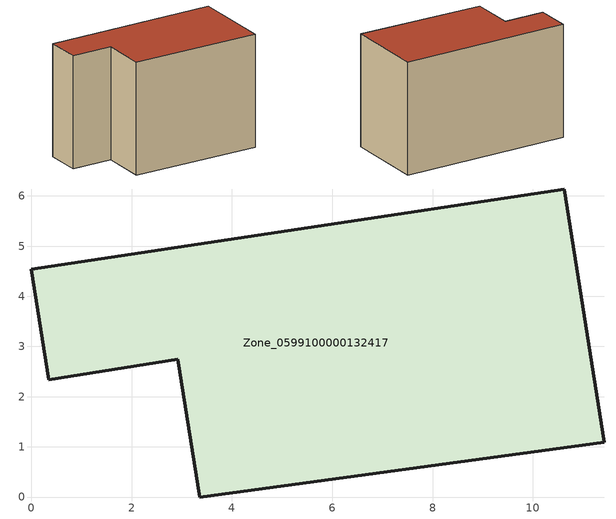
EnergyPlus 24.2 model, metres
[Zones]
Zone_0599100000132417
 floor ground (C_G): 2.92,2.75 0.35,2.34 0,4.54 10.63,6.14 11.42,1.09 3.36,0 z0
 wall outside (C_F): 10.63,6.14 0,4.54 0.35,2.34 2.92,2.75 3.36,0 11.42,1.09 10.63,6.14 z0:7.17
 roof outside (C_R): 3.36,0 11.42,1.09 10.63,6.14 0,4.54 0.35,2.34 2.92,2.75 z7.17
[BUILDING]
Pand.0599100000132417: North Axis=0; Terrain=City; Loads Convergence Tolerance Value=0.04; Temperature Convergence Tolerance Value=0.4; Solar Distribution=FullExterior; Maximum Number of Warmup Days=25; Minimum Number of Warmup Days=1
[Site:Location]
Rotterdam.The.Hague.AP_ZH_NLD Design_Conditions: Latitude=51.96; Longitude=4.45; Time Zone=1; Elevation=-4.5
[SITE:GROUNDTEMPERATURE:BUILDINGSURFACE]
18, 18, 18, 18, 18, 18, 18, 18, 18, 18, 18, 18
[MATERIAL] Thermal Absorptance=0.9; Solar Absorptance=0.7; Visible Absorptance=0.7
Name | Roughness | Thickness | Conductivity | Density | Specific Heat
G.TI.1946 | MediumSmooth | 0.15 | 1 | 540 | 1210
F.TI.1946 | Rough | 0.3 | 0.857143 | 1920 | 840
R.TI.1946 | MediumRough | 0.2 | 0.1 | 1500 | 1000
[CONSTRUCTION]
C_G: G.TI.1946
C_F: F.TI.1946
C_R: R.TI.1946
[ZONE]
Zone_0599100000132417: Type=1; Multiplier=1; Ceiling Height=Autocalculate; Volume=Autocalculate; Floor Area=autocalculate; Part of Total Floor Area=Yes
[ZONEINFILTRATION:DESIGNFLOWRATE]
Infil_Zone_0599100000132417: Zone or ZoneList or Space or SpaceList=Zone_0599100000132417; Schedule=AlwaysOn; Design Flow Rate Calculation Method=Flow/Area; Flow Rate per Floor Area=0.003; Constant Term Coefficient=1; Temperature Term Coefficient=0; Velocity Term Coefficient=0; Velocity Squared Term Coefficient=0
[HVACTEMPLATE:ZONE:IDEALLOADSAIRSYSTEM]
Zone_0599100000132417: Maximum Heating Supply Air Temperature=50; Minimum Cooling Supply Air Temperature=13; Maximum Heating Supply Air Humidity Ratio=0.0156; Minimum Cooling Supply Air Humidity Ratio=0.0077; Heating Limit=NoLimit; Cooling Limit=NoLimit; Dehumidification Control Type=ConstantSensibleHeatRatio; Cooling Sensible Heat Ratio=0.7; Dehumidification Setpoint=60; Humidification Control Type=None; Humidification Setpoint=30; Outdoor Air Method=None; Outdoor Air Flow Rate per Person=0.00944; Outdoor Air Flow Rate per Zone Floor Area=0; Outdoor Air Flow Rate per Zone=0; Demand Controlled Ventilation Type=None; Outdoor Air Economizer Type=NoEconomizer; Heat Recovery Type=None; Sensible Heat Recovery Effectiveness=0.7; Latent Heat Recovery Effectiveness=0.65
[ZONECONTROL:THERMOSTAT]
ThermostatControl_Zone_0599100000132417: Zone or ZoneList=Zone_0599100000132417; Control Type Schedule=DualSetpointControlType; Control 1=Thermostat_Zone_0599100000132417; Temperature Difference Between Cutout And Setpoint=0
[THERMOSTATSETPOINT:DUALSETPOINT]
Thermostat_Zone_0599100000132417: Heating Setpoint Temperature Schedule=HeatingSetpoint_Zone_0599100000132417; Cooling Setpoint Temperature Schedule=CoolingSetpoint_Zone_0599100000132417
[SCHEDULE:COMPACT]
HeatingSetpoint_Zone_0599100000132417: Through: 12/31, For: AllDays, Until: 24:00, 21
CoolingSetpoint_Zone_0599100000132417: Through: 12/31, For: AllDays, Until: 24:00, 24
DualSetpointControlType: Through: 12/31, For: AllDays, Until: 24:00, 4
AlwaysOn: Through: 12/31, For: AllDays, Until: 24:00, 1
